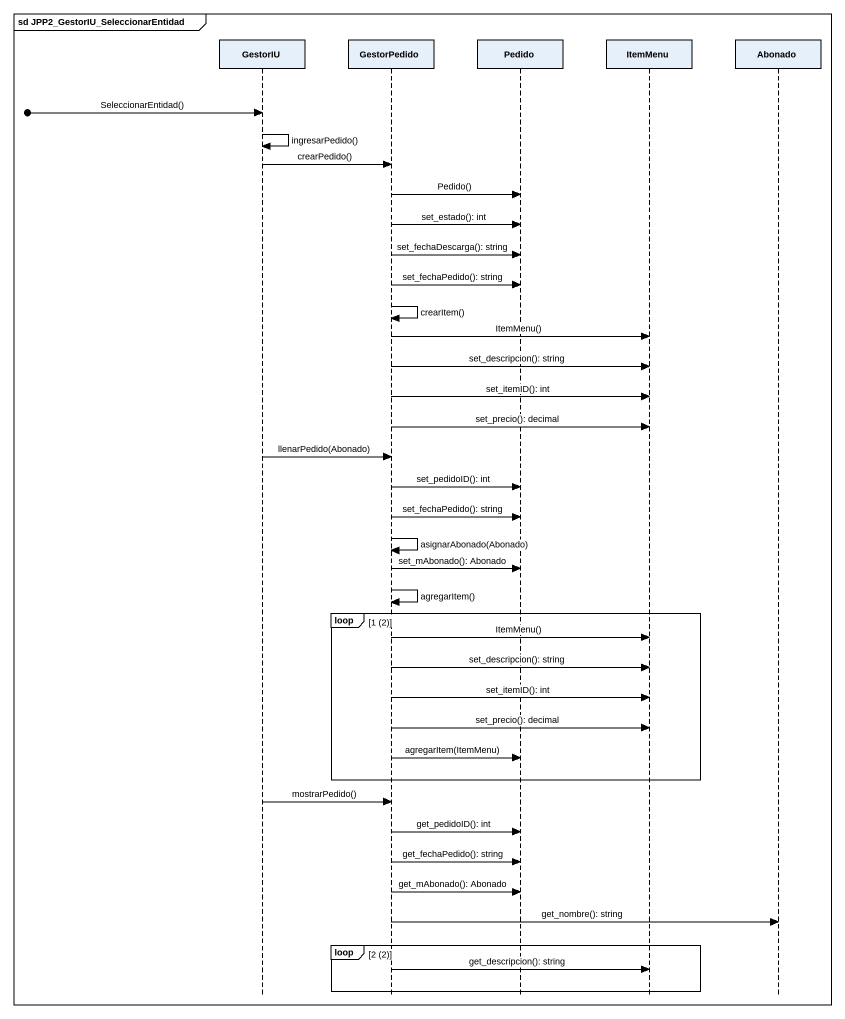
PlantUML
@startuml
mainframe sd JPP2_GestorIU_SeleccionarEntidad
hide footbox
participant GestorIU
participant GestorPedido
participant Pedido
participant ItemMenu
participant Abonado

[o-> GestorIU : SeleccionarEntidad()
GestorIU -> GestorIU : ingresarPedido()
GestorIU -> GestorPedido : crearPedido()
GestorPedido -> Pedido : Pedido()
GestorPedido -> Pedido : set_estado(): int
GestorPedido -> Pedido : set_fechaDescarga(): string
GestorPedido -> Pedido : set_fechaPedido(): string
GestorPedido -> GestorPedido : crearItem()
GestorPedido -> ItemMenu : ItemMenu()
GestorPedido -> ItemMenu : set_descripcion(): string
GestorPedido -> ItemMenu : set_itemID(): int
GestorPedido -> ItemMenu : set_precio(): decimal
GestorIU -> GestorPedido : llenarPedido(Abonado)
GestorPedido -> Pedido : set_pedidoID(): int
GestorPedido -> Pedido : set_fechaPedido(): string
GestorPedido -> GestorPedido : asignarAbonado(Abonado)
GestorPedido -> Pedido : set_mAbonado(): Abonado
GestorPedido -> GestorPedido : agregarItem()
loop 1 (2)
  GestorPedido -> ItemMenu : ItemMenu()
  GestorPedido -> ItemMenu : set_descripcion(): string
  GestorPedido -> ItemMenu : set_itemID(): int
  GestorPedido -> ItemMenu : set_precio(): decimal
  GestorPedido -> Pedido : agregarItem(ItemMenu)
end
GestorIU -> GestorPedido : mostrarPedido()
GestorPedido -> Pedido : get_pedidoID(): int
GestorPedido -> Pedido : get_fechaPedido(): string
GestorPedido -> Pedido : get_mAbonado(): Abonado
GestorPedido -> Abonado : get_nombre(): string
loop 2 (2)
  GestorPedido -> ItemMenu : get_descripcion(): string
end
@enduml
